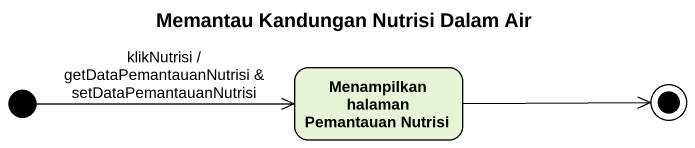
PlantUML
@startuml
title Memantau Kandungan Nutrisi Dalam Air
hide empty description
state "Menampilkan halaman Pemantauan Nutrisi" as Menampilkan_halaman
[*] -right-> Menampilkan_halaman : klikNutrisi / getDataPemantauanNutrisi & setDataPemantauanNutrisi
Menampilkan_halaman -right-> [*]
@enduml
